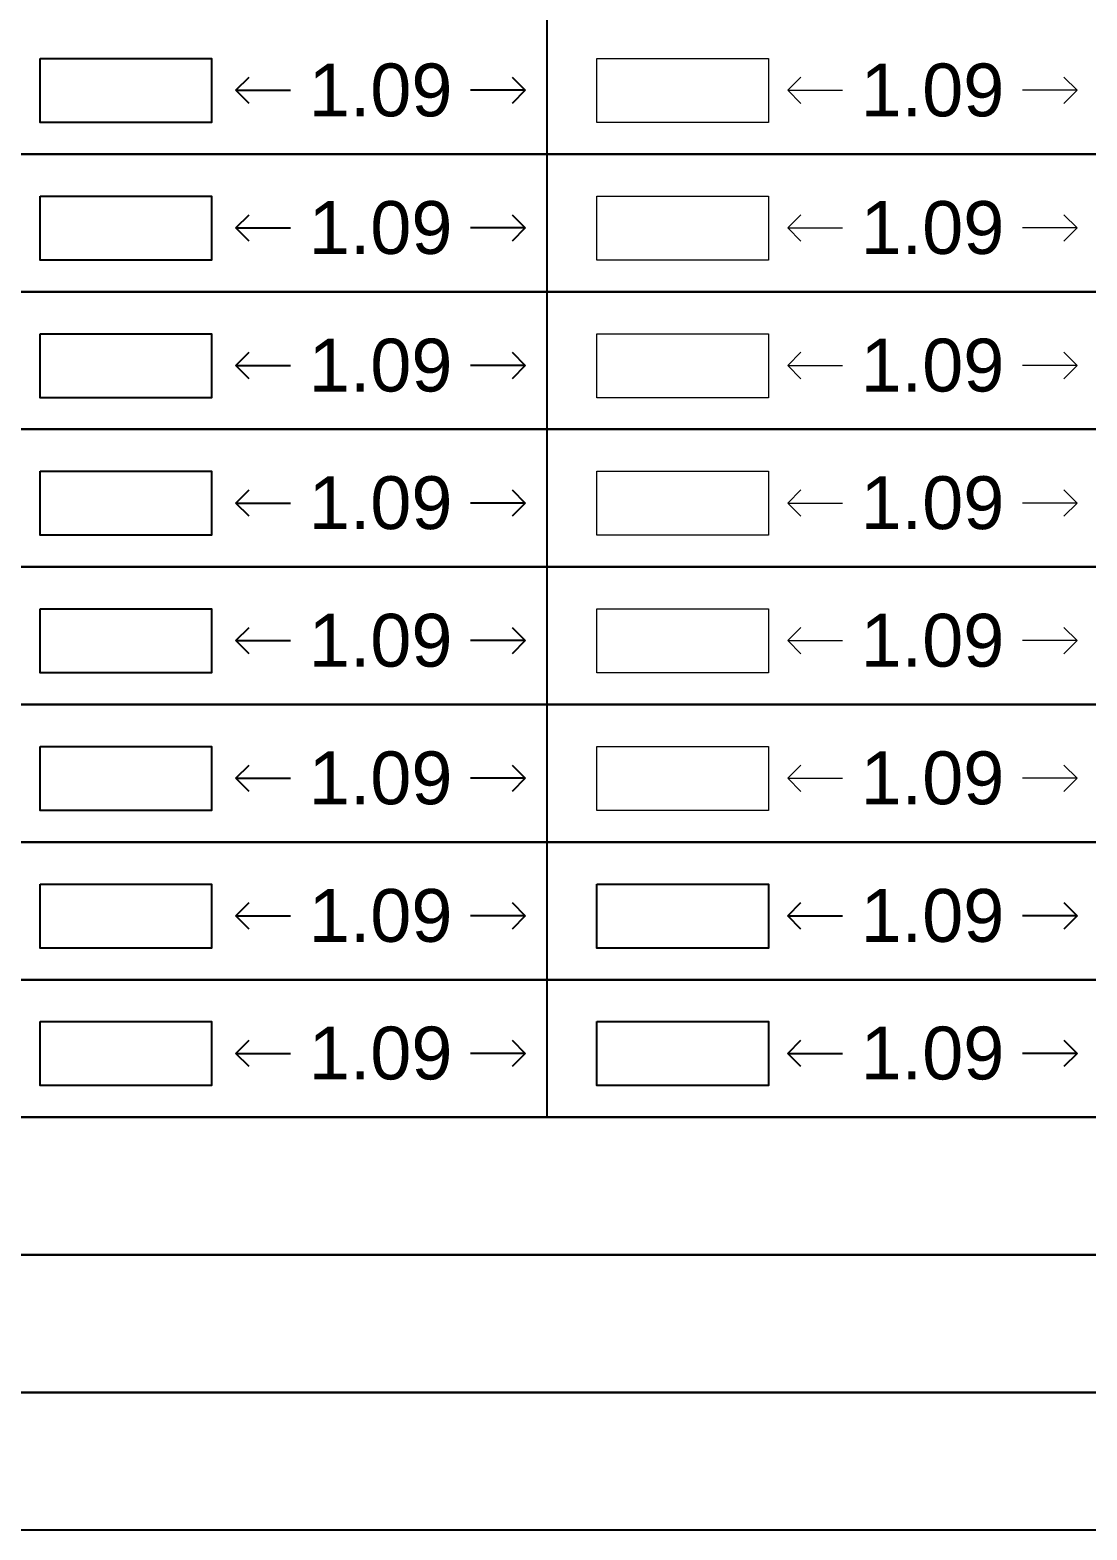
# Model space of a CAD drawing. Header units: millimetres. Extents: x -9481 to -9285, y 28728 to 28829.
# Drawn here: x -9455.48 to -9451.48, y 28745.74 to 28751.42 of the extents above; entities that cross this region are included whole.
import ezdxf

# ---------------------------------------------------------------- set-up
doc = ezdxf.new("R2010")
doc.units = ezdxf.units.MM
doc.header["$PDMODE"] = 34
doc.header["$PDSIZE"] = -15
doc.linetypes.add('CONTINULUS', pattern=[0])
doc.layers.add('BLK_1_FLR_1_REGULAR_ROOM_1', color=7, linetype='Continuous', plot=False)
for name, color, linetype in [('BLK_1_FLR_1_ROOM_1_MEZ_AREA_1', 11, 'Continuous'), ('BLK_1_FLR_1_ROOM_2_MEZ_AREA_1', 11, 'Continuous'), ('BLK_1_FLR_2_ROOM_1_MEZ_AREA_1', 11, 'Continuous'), ('BLK_1_FLR_2_ROOM_2_MEZ_AREA_1', 11, 'Continuous')]:
    doc.layers.add(name, color=color, linetype=linetype)
doc.layers.add('BLK_1_FLR_2_REGULAR_ROOM_1', color=7, linetype='Continuous', lineweight=0)
doc.layers.add('PLAN', color=7, linetype='Continuous', lineweight=40)
doc.styles.add('Arial', font='arial.ttf', dxfattribs={"height": 0.2})
doc.styles.add('style2', font='arial.ttf', dxfattribs={"height": 0.3})
doc.dimstyles.new('INT DIM', dxfattribs={"dimtxt": 0.3, "dimasz": 0.1, "dimexe": 0.18, "dimexo": 0.0625, "dimgap": 0.09, "dimtad": 0, "dimzin": 0, "dimdsep": 46, "dimtxsty": 'style2', "dimblk": 'OPEN90', "dimcen": 0.09, "dimse1": 1, "dimse2": 1, "dimclrd": 250, "dimclrt": 256, "dimadec": 0, "dimazin": 0, "dimtfac": 1, "dimtofl": 0, "dimtmove": 0, "dimatfit": 3, "dimfxl": 0.18, "dimtolj": 1, "dimtzin": 0, "dimlwd": -1, "dimarcsym": 0})

# ---------------------------------------------------------------- blocks, each defined once
blk = doc.blocks.new('_Open90')
at = {"layer": 'PLAN', "color": 0, "lineweight": -2}
for p, q in [((0, 0), (-1, 0)), ((-0.5, 0.5), (0, 0)), ((0, 0), (-0.5, -0.5))]:
    blk.add_line(p, q, dxfattribs=at)
blk = doc.blocks.new('*D185')
at = {"layer": 'BLK_1_FLR_1_REGULAR_ROOM_1', "color": 250, "transparency": 16777216}
for p, q in [((-9454.5973, 28751.1923), (-9454.4904, 28751.1923)), ((-9453.7023, 28751.1923), (-9453.8093, 28751.1923))]:
    blk.add_line(p, q, dxfattribs=at)
at = {"layer": 'Defpoints', "color": 0, "transparency": 16777216}
for p in [(-9454.6973, 28751.3124), (-9453.6023, 28751.3124), (-9453.6023, 28751.1923)]:
    blk.add_point(p, dxfattribs=at)
at = {"layer": 'BLK_1_FLR_1_REGULAR_ROOM_1', "color": 250, "transparency": 16777216, "xscale": 0.1, "yscale": 0.1, "zscale": 0.1, "rotation": 180}
blk.add_blockref('_Open90', (-9454.6973, 28751.1923), dxfattribs=at)
at = {"layer": 'BLK_1_FLR_1_REGULAR_ROOM_1', "color": 250, "transparency": 16777216, "xscale": 0.1, "yscale": 0.1, "zscale": 0.1}
blk.add_blockref('_Open90', (-9453.6023, 28751.1923), dxfattribs=at)
at = {"layer": 'BLK_1_FLR_1_REGULAR_ROOM_1', "transparency": 16777216, "insert": (-9454.1498, 28751.1923), "char_height": 0.2, "attachment_point": 5, "style": 'Arial', "bg_fill": 3, "box_fill_scale": 1.1, "bg_fill_color": 256, "bg_fill_true_color": 13158600, "bg_fill_transparency": 0}
blk.add_mtext('\\A1;1.09', dxfattribs=at)
blk = doc.blocks.new('*D186')
at = {"layer": 'BLK_1_FLR_2_REGULAR_ROOM_1', "color": 250, "transparency": 16777216}
for p, q in [((-9452.5093, 28751.1923), (-9452.4024, 28751.1923)), ((-9451.6143, 28751.1923), (-9451.7213, 28751.1923))]:
    blk.add_line(p, q, dxfattribs=at)
at = {"layer": 'Defpoints', "color": 0, "transparency": 16777216}
for p in [(-9452.6093, 28751.3124), (-9451.5143, 28751.3124), (-9451.5143, 28751.1923)]:
    blk.add_point(p, dxfattribs=at)
at = {"layer": 'BLK_1_FLR_2_REGULAR_ROOM_1', "color": 250, "transparency": 16777216, "xscale": 0.1, "yscale": 0.1, "zscale": 0.1, "rotation": 180}
blk.add_blockref('_Open90', (-9452.6093, 28751.1923), dxfattribs=at)
at = {"layer": 'BLK_1_FLR_2_REGULAR_ROOM_1', "color": 250, "transparency": 16777216, "xscale": 0.1, "yscale": 0.1, "zscale": 0.1}
blk.add_blockref('_Open90', (-9451.5143, 28751.1923), dxfattribs=at)
at = {"layer": 'BLK_1_FLR_2_REGULAR_ROOM_1', "transparency": 16777216, "insert": (-9452.0618, 28751.1923), "char_height": 0.2, "attachment_point": 5, "style": 'Arial', "bg_fill": 3, "box_fill_scale": 1.1, "bg_fill_color": 256, "bg_fill_true_color": 13158600, "bg_fill_transparency": 0}
blk.add_mtext('\\A1;1.09', dxfattribs=at)
blk = doc.blocks.new('*D192')
at = {"layer": 'BLK_1_FLR_1_REGULAR_ROOM_1', "color": 250, "transparency": 16777216}
for p, q in [((-9454.5973, 28750.6717), (-9454.4904, 28750.6717)), ((-9453.7023, 28750.6717), (-9453.8093, 28750.6717))]:
    blk.add_line(p, q, dxfattribs=at)
at = {"layer": 'Defpoints', "color": 0, "transparency": 16777216}
for p in [(-9454.6973, 28750.7918), (-9453.6023, 28750.7918), (-9453.6023, 28750.6717)]:
    blk.add_point(p, dxfattribs=at)
at = {"layer": 'BLK_1_FLR_1_REGULAR_ROOM_1', "color": 250, "transparency": 16777216, "xscale": 0.1, "yscale": 0.1, "zscale": 0.1, "rotation": 180}
blk.add_blockref('_Open90', (-9454.6973, 28750.6717), dxfattribs=at)
at = {"layer": 'BLK_1_FLR_1_REGULAR_ROOM_1', "color": 250, "transparency": 16777216, "xscale": 0.1, "yscale": 0.1, "zscale": 0.1}
blk.add_blockref('_Open90', (-9453.6023, 28750.6717), dxfattribs=at)
at = {"layer": 'BLK_1_FLR_1_REGULAR_ROOM_1', "transparency": 16777216, "insert": (-9454.1498, 28750.6717), "char_height": 0.2, "attachment_point": 5, "style": 'Arial', "bg_fill": 3, "box_fill_scale": 1.1, "bg_fill_color": 256, "bg_fill_true_color": 13158600, "bg_fill_transparency": 0}
blk.add_mtext('\\A1;1.09', dxfattribs=at)
blk = doc.blocks.new('*D193')
at = {"layer": 'BLK_1_FLR_2_REGULAR_ROOM_1', "color": 250, "transparency": 16777216}
for p, q in [((-9452.5093, 28750.6717), (-9452.4024, 28750.6717)), ((-9451.6143, 28750.6717), (-9451.7213, 28750.6717))]:
    blk.add_line(p, q, dxfattribs=at)
at = {"layer": 'Defpoints', "color": 0, "transparency": 16777216}
for p in [(-9452.6093, 28750.7918), (-9451.5143, 28750.7918), (-9451.5143, 28750.6717)]:
    blk.add_point(p, dxfattribs=at)
at = {"layer": 'BLK_1_FLR_2_REGULAR_ROOM_1', "color": 250, "transparency": 16777216, "xscale": 0.1, "yscale": 0.1, "zscale": 0.1, "rotation": 180}
blk.add_blockref('_Open90', (-9452.6093, 28750.6717), dxfattribs=at)
at = {"layer": 'BLK_1_FLR_2_REGULAR_ROOM_1', "color": 250, "transparency": 16777216, "xscale": 0.1, "yscale": 0.1, "zscale": 0.1}
blk.add_blockref('_Open90', (-9451.5143, 28750.6717), dxfattribs=at)
at = {"layer": 'BLK_1_FLR_2_REGULAR_ROOM_1', "transparency": 16777216, "insert": (-9452.0618, 28750.6717), "char_height": 0.2, "attachment_point": 5, "style": 'Arial', "bg_fill": 3, "box_fill_scale": 1.1, "bg_fill_color": 256, "bg_fill_true_color": 13158600, "bg_fill_transparency": 0}
blk.add_mtext('\\A1;1.09', dxfattribs=at)
blk = doc.blocks.new('*D199')
at = {"layer": 'BLK_1_FLR_1_REGULAR_ROOM_1', "color": 250, "transparency": 16777216}
for p, q in [((-9454.5973, 28750.1511), (-9454.4904, 28750.1511)), ((-9453.7023, 28750.1511), (-9453.8093, 28750.1511))]:
    blk.add_line(p, q, dxfattribs=at)
at = {"layer": 'Defpoints', "color": 0, "transparency": 16777216}
for p in [(-9454.6973, 28750.2711), (-9453.6023, 28750.2711), (-9453.6023, 28750.1511)]:
    blk.add_point(p, dxfattribs=at)
at = {"layer": 'BLK_1_FLR_1_REGULAR_ROOM_1', "color": 250, "transparency": 16777216, "xscale": 0.1, "yscale": 0.1, "zscale": 0.1, "rotation": 180}
blk.add_blockref('_Open90', (-9454.6973, 28750.1511), dxfattribs=at)
at = {"layer": 'BLK_1_FLR_1_REGULAR_ROOM_1', "color": 250, "transparency": 16777216, "xscale": 0.1, "yscale": 0.1, "zscale": 0.1}
blk.add_blockref('_Open90', (-9453.6023, 28750.1511), dxfattribs=at)
at = {"layer": 'BLK_1_FLR_1_REGULAR_ROOM_1', "transparency": 16777216, "insert": (-9454.1498, 28750.1511), "char_height": 0.2, "attachment_point": 5, "style": 'Arial', "bg_fill": 3, "box_fill_scale": 1.1, "bg_fill_color": 256, "bg_fill_true_color": 13158600, "bg_fill_transparency": 0}
blk.add_mtext('\\A1;1.09', dxfattribs=at)
blk = doc.blocks.new('*D200')
at = {"layer": 'BLK_1_FLR_2_REGULAR_ROOM_1', "color": 250, "transparency": 16777216}
for p, q in [((-9452.5093, 28750.1511), (-9452.4024, 28750.1511)), ((-9451.6143, 28750.1511), (-9451.7213, 28750.1511))]:
    blk.add_line(p, q, dxfattribs=at)
at = {"layer": 'Defpoints', "color": 0, "transparency": 16777216}
for p in [(-9452.6093, 28750.2711), (-9451.5143, 28750.2711), (-9451.5143, 28750.1511)]:
    blk.add_point(p, dxfattribs=at)
at = {"layer": 'BLK_1_FLR_2_REGULAR_ROOM_1', "color": 250, "transparency": 16777216, "xscale": 0.1, "yscale": 0.1, "zscale": 0.1, "rotation": 180}
blk.add_blockref('_Open90', (-9452.6093, 28750.1511), dxfattribs=at)
at = {"layer": 'BLK_1_FLR_2_REGULAR_ROOM_1', "color": 250, "transparency": 16777216, "xscale": 0.1, "yscale": 0.1, "zscale": 0.1}
blk.add_blockref('_Open90', (-9451.5143, 28750.1511), dxfattribs=at)
at = {"layer": 'BLK_1_FLR_2_REGULAR_ROOM_1', "transparency": 16777216, "insert": (-9452.0618, 28750.1511), "char_height": 0.2, "attachment_point": 5, "style": 'Arial', "bg_fill": 3, "box_fill_scale": 1.1, "bg_fill_color": 256, "bg_fill_true_color": 13158600, "bg_fill_transparency": 0}
blk.add_mtext('\\A1;1.09', dxfattribs=at)
blk = doc.blocks.new('*D206')
at = {"layer": 'BLK_1_FLR_1_REGULAR_ROOM_1', "color": 250, "transparency": 16777216}
for p, q in [((-9454.5973, 28749.6304), (-9454.4904, 28749.6304)), ((-9453.7023, 28749.6304), (-9453.8093, 28749.6304))]:
    blk.add_line(p, q, dxfattribs=at)
at = {"layer": 'Defpoints', "color": 0, "transparency": 16777216}
for p in [(-9454.6973, 28749.7505), (-9453.6023, 28749.7505), (-9453.6023, 28749.6304)]:
    blk.add_point(p, dxfattribs=at)
at = {"layer": 'BLK_1_FLR_1_REGULAR_ROOM_1', "color": 250, "transparency": 16777216, "xscale": 0.1, "yscale": 0.1, "zscale": 0.1, "rotation": 180}
blk.add_blockref('_Open90', (-9454.6973, 28749.6304), dxfattribs=at)
at = {"layer": 'BLK_1_FLR_1_REGULAR_ROOM_1', "color": 250, "transparency": 16777216, "xscale": 0.1, "yscale": 0.1, "zscale": 0.1}
blk.add_blockref('_Open90', (-9453.6023, 28749.6304), dxfattribs=at)
at = {"layer": 'BLK_1_FLR_1_REGULAR_ROOM_1', "transparency": 16777216, "insert": (-9454.1498, 28749.6304), "char_height": 0.2, "attachment_point": 5, "style": 'Arial', "bg_fill": 3, "box_fill_scale": 1.1, "bg_fill_color": 256, "bg_fill_true_color": 13158600, "bg_fill_transparency": 0}
blk.add_mtext('\\A1;1.09', dxfattribs=at)
blk = doc.blocks.new('*D207')
at = {"layer": 'BLK_1_FLR_2_REGULAR_ROOM_1', "color": 250, "transparency": 16777216}
for p, q in [((-9452.5093, 28749.6304), (-9452.4024, 28749.6304)), ((-9451.6143, 28749.6304), (-9451.7213, 28749.6304))]:
    blk.add_line(p, q, dxfattribs=at)
at = {"layer": 'Defpoints', "color": 0, "transparency": 16777216}
for p in [(-9452.6093, 28749.7505), (-9451.5143, 28749.7505), (-9451.5143, 28749.6304)]:
    blk.add_point(p, dxfattribs=at)
at = {"layer": 'BLK_1_FLR_2_REGULAR_ROOM_1', "color": 250, "transparency": 16777216, "xscale": 0.1, "yscale": 0.1, "zscale": 0.1, "rotation": 180}
blk.add_blockref('_Open90', (-9452.6093, 28749.6304), dxfattribs=at)
at = {"layer": 'BLK_1_FLR_2_REGULAR_ROOM_1', "color": 250, "transparency": 16777216, "xscale": 0.1, "yscale": 0.1, "zscale": 0.1}
blk.add_blockref('_Open90', (-9451.5143, 28749.6304), dxfattribs=at)
at = {"layer": 'BLK_1_FLR_2_REGULAR_ROOM_1', "transparency": 16777216, "insert": (-9452.0618, 28749.6304), "char_height": 0.2, "attachment_point": 5, "style": 'Arial', "bg_fill": 3, "box_fill_scale": 1.1, "bg_fill_color": 256, "bg_fill_true_color": 13158600, "bg_fill_transparency": 0}
blk.add_mtext('\\A1;1.09', dxfattribs=at)
blk = doc.blocks.new('*D220')
at = {"layer": 'BLK_1_FLR_1_REGULAR_ROOM_1', "color": 250, "transparency": 16777216}
for p, q in [((-9454.5973, 28749.1098), (-9454.4904, 28749.1098)), ((-9453.7023, 28749.1098), (-9453.8093, 28749.1098))]:
    blk.add_line(p, q, dxfattribs=at)
at = {"layer": 'Defpoints', "color": 0, "transparency": 16777216}
for p in [(-9454.6973, 28749.2298), (-9453.6023, 28749.2298), (-9453.6023, 28749.1098)]:
    blk.add_point(p, dxfattribs=at)
at = {"layer": 'BLK_1_FLR_1_REGULAR_ROOM_1', "color": 250, "transparency": 16777216, "xscale": 0.1, "yscale": 0.1, "zscale": 0.1, "rotation": 180}
blk.add_blockref('_Open90', (-9454.6973, 28749.1098), dxfattribs=at)
at = {"layer": 'BLK_1_FLR_1_REGULAR_ROOM_1', "color": 250, "transparency": 16777216, "xscale": 0.1, "yscale": 0.1, "zscale": 0.1}
blk.add_blockref('_Open90', (-9453.6023, 28749.1098), dxfattribs=at)
at = {"layer": 'BLK_1_FLR_1_REGULAR_ROOM_1', "transparency": 16777216, "insert": (-9454.1498, 28749.1098), "char_height": 0.2, "attachment_point": 5, "style": 'Arial', "bg_fill": 3, "box_fill_scale": 1.1, "bg_fill_color": 256, "bg_fill_true_color": 13158600, "bg_fill_transparency": 0}
blk.add_mtext('\\A1;1.09', dxfattribs=at)
blk = doc.blocks.new('*D221')
at = {"layer": 'BLK_1_FLR_2_REGULAR_ROOM_1', "color": 250, "transparency": 16777216}
for p, q in [((-9452.5093, 28749.1098), (-9452.4024, 28749.1098)), ((-9451.6143, 28749.1098), (-9451.7213, 28749.1098))]:
    blk.add_line(p, q, dxfattribs=at)
at = {"layer": 'Defpoints', "color": 0, "transparency": 16777216}
for p in [(-9452.6093, 28749.2298), (-9451.5143, 28749.2298), (-9451.5143, 28749.1098)]:
    blk.add_point(p, dxfattribs=at)
at = {"layer": 'BLK_1_FLR_2_REGULAR_ROOM_1', "color": 250, "transparency": 16777216, "xscale": 0.1, "yscale": 0.1, "zscale": 0.1, "rotation": 180}
blk.add_blockref('_Open90', (-9452.6093, 28749.1098), dxfattribs=at)
at = {"layer": 'BLK_1_FLR_2_REGULAR_ROOM_1', "color": 250, "transparency": 16777216, "xscale": 0.1, "yscale": 0.1, "zscale": 0.1}
blk.add_blockref('_Open90', (-9451.5143, 28749.1098), dxfattribs=at)
at = {"layer": 'BLK_1_FLR_2_REGULAR_ROOM_1', "transparency": 16777216, "insert": (-9452.0618, 28749.1098), "char_height": 0.2, "attachment_point": 5, "style": 'Arial', "bg_fill": 3, "box_fill_scale": 1.1, "bg_fill_color": 256, "bg_fill_true_color": 13158600, "bg_fill_transparency": 0}
blk.add_mtext('\\A1;1.09', dxfattribs=at)
blk = doc.blocks.new('*D213')
at = {"layer": 'BLK_1_FLR_1_REGULAR_ROOM_1', "color": 250, "transparency": 16777216}
for p, q in [((-9454.5973, 28748.5891), (-9454.4904, 28748.5891)), ((-9453.7023, 28748.5891), (-9453.8093, 28748.5891))]:
    blk.add_line(p, q, dxfattribs=at)
at = {"layer": 'Defpoints', "color": 0, "transparency": 16777216}
for p in [(-9454.6973, 28748.7092), (-9453.6023, 28748.7092), (-9453.6023, 28748.5891)]:
    blk.add_point(p, dxfattribs=at)
at = {"layer": 'BLK_1_FLR_1_REGULAR_ROOM_1', "color": 250, "transparency": 16777216, "xscale": 0.1, "yscale": 0.1, "zscale": 0.1, "rotation": 180}
blk.add_blockref('_Open90', (-9454.6973, 28748.5891), dxfattribs=at)
at = {"layer": 'BLK_1_FLR_1_REGULAR_ROOM_1', "color": 250, "transparency": 16777216, "xscale": 0.1, "yscale": 0.1, "zscale": 0.1}
blk.add_blockref('_Open90', (-9453.6023, 28748.5891), dxfattribs=at)
at = {"layer": 'BLK_1_FLR_1_REGULAR_ROOM_1', "transparency": 16777216, "insert": (-9454.1498, 28748.5891), "char_height": 0.2, "attachment_point": 5, "style": 'Arial', "bg_fill": 3, "box_fill_scale": 1.1, "bg_fill_color": 256, "bg_fill_true_color": 13158600, "bg_fill_transparency": 0}
blk.add_mtext('\\A1;1.09', dxfattribs=at)
blk = doc.blocks.new('*D214')
at = {"layer": 'BLK_1_FLR_2_REGULAR_ROOM_1', "color": 250, "transparency": 16777216}
for p, q in [((-9452.5093, 28748.5891), (-9452.4024, 28748.5891)), ((-9451.6143, 28748.5891), (-9451.7213, 28748.5891))]:
    blk.add_line(p, q, dxfattribs=at)
at = {"layer": 'Defpoints', "color": 0, "transparency": 16777216}
for p in [(-9452.6093, 28748.7092), (-9451.5143, 28748.7092), (-9451.5143, 28748.5891)]:
    blk.add_point(p, dxfattribs=at)
at = {"layer": 'BLK_1_FLR_2_REGULAR_ROOM_1', "color": 250, "transparency": 16777216, "xscale": 0.1, "yscale": 0.1, "zscale": 0.1, "rotation": 180}
blk.add_blockref('_Open90', (-9452.6093, 28748.5891), dxfattribs=at)
at = {"layer": 'BLK_1_FLR_2_REGULAR_ROOM_1', "color": 250, "transparency": 16777216, "xscale": 0.1, "yscale": 0.1, "zscale": 0.1}
blk.add_blockref('_Open90', (-9451.5143, 28748.5891), dxfattribs=at)
at = {"layer": 'BLK_1_FLR_2_REGULAR_ROOM_1', "transparency": 16777216, "insert": (-9452.0618, 28748.5891), "char_height": 0.2, "attachment_point": 5, "style": 'Arial', "bg_fill": 3, "box_fill_scale": 1.1, "bg_fill_color": 256, "bg_fill_true_color": 13158600, "bg_fill_transparency": 0}
blk.add_mtext('\\A1;1.09', dxfattribs=at)
blk = doc.blocks.new('*D269')
at = {"layer": 'BLK_1_FLR_1_ROOM_1_MEZ_AREA_1', "color": 250, "ltscale": 0.05, "transparency": 16777216}
for p, q in [((-9454.5973, 28748.0685), (-9454.4904, 28748.0685)), ((-9453.7023, 28748.0685), (-9453.8093, 28748.0685))]:
    blk.add_line(p, q, dxfattribs=at)
at = {"layer": 'Defpoints', "color": 0, "linetype": 'CONTINULUS', "ltscale": 0.05, "transparency": 16777216}
for p in [(-9454.6973, 28748.1885), (-9453.6023, 28748.1885), (-9453.6023, 28748.0685)]:
    blk.add_point(p, dxfattribs=at)
at = {"layer": 'BLK_1_FLR_1_ROOM_1_MEZ_AREA_1', "color": 250, "linetype": 'CONTINULUS', "ltscale": 0.05, "transparency": 16777216, "xscale": 0.1, "yscale": 0.1, "zscale": 0.1, "rotation": 180}
blk.add_blockref('_Open90', (-9454.6973, 28748.0685), dxfattribs=at)
at = {"layer": 'BLK_1_FLR_1_ROOM_1_MEZ_AREA_1', "color": 250, "linetype": 'CONTINULUS', "ltscale": 0.05, "transparency": 16777216, "xscale": 0.1, "yscale": 0.1, "zscale": 0.1}
blk.add_blockref('_Open90', (-9453.6023, 28748.0685), dxfattribs=at)
at = {"layer": 'BLK_1_FLR_1_ROOM_1_MEZ_AREA_1', "linetype": 'CONTINULUS', "ltscale": 0.05, "transparency": 16777216, "insert": (-9454.1498, 28748.0685), "char_height": 0.2, "attachment_point": 5, "style": 'Arial', "bg_fill": 3, "box_fill_scale": 1.1, "bg_fill_color": 256, "bg_fill_true_color": 13158600, "bg_fill_transparency": 0}
blk.add_mtext('\\A1;1.09', dxfattribs=at)
blk = doc.blocks.new('*D270')
at = {"layer": 'BLK_1_FLR_2_ROOM_1_MEZ_AREA_1', "color": 250, "ltscale": 0.05, "transparency": 16777216}
for p, q in [((-9452.5093, 28748.0685), (-9452.4024, 28748.0685)), ((-9451.6143, 28748.0685), (-9451.7213, 28748.0685))]:
    blk.add_line(p, q, dxfattribs=at)
at = {"layer": 'Defpoints', "color": 0, "linetype": 'CONTINULUS', "ltscale": 0.05, "transparency": 16777216}
for p in [(-9452.6093, 28748.1885), (-9451.5143, 28748.1885), (-9451.5143, 28748.0685)]:
    blk.add_point(p, dxfattribs=at)
at = {"layer": 'BLK_1_FLR_2_ROOM_1_MEZ_AREA_1', "color": 250, "linetype": 'CONTINULUS', "ltscale": 0.05, "transparency": 16777216, "xscale": 0.1, "yscale": 0.1, "zscale": 0.1, "rotation": 180}
blk.add_blockref('_Open90', (-9452.6093, 28748.0685), dxfattribs=at)
at = {"layer": 'BLK_1_FLR_2_ROOM_1_MEZ_AREA_1', "color": 250, "linetype": 'CONTINULUS', "ltscale": 0.05, "transparency": 16777216, "xscale": 0.1, "yscale": 0.1, "zscale": 0.1}
blk.add_blockref('_Open90', (-9451.5143, 28748.0685), dxfattribs=at)
at = {"layer": 'BLK_1_FLR_2_ROOM_1_MEZ_AREA_1', "linetype": 'CONTINULUS', "ltscale": 0.05, "transparency": 16777216, "insert": (-9452.0618, 28748.0685), "char_height": 0.2, "attachment_point": 5, "style": 'Arial', "bg_fill": 3, "box_fill_scale": 1.1, "bg_fill_color": 256, "bg_fill_true_color": 13158600, "bg_fill_transparency": 0}
blk.add_mtext('\\A1;1.09', dxfattribs=at)
blk = doc.blocks.new('*D276')
at = {"layer": 'BLK_1_FLR_1_ROOM_2_MEZ_AREA_1', "color": 250, "ltscale": 0.05, "transparency": 16777216}
for p, q in [((-9454.5973, 28747.5478), (-9454.4904, 28747.5478)), ((-9453.7023, 28747.5478), (-9453.8093, 28747.5478))]:
    blk.add_line(p, q, dxfattribs=at)
at = {"layer": 'Defpoints', "color": 0, "linetype": 'CONTINULUS', "ltscale": 0.05, "transparency": 16777216}
for p in [(-9454.6973, 28747.6679), (-9453.6023, 28747.6679), (-9453.6023, 28747.5478)]:
    blk.add_point(p, dxfattribs=at)
at = {"layer": 'BLK_1_FLR_1_ROOM_2_MEZ_AREA_1', "color": 250, "linetype": 'CONTINULUS', "ltscale": 0.05, "transparency": 16777216, "xscale": 0.1, "yscale": 0.1, "zscale": 0.1, "rotation": 180}
blk.add_blockref('_Open90', (-9454.6973, 28747.5478), dxfattribs=at)
at = {"layer": 'BLK_1_FLR_1_ROOM_2_MEZ_AREA_1', "color": 250, "linetype": 'CONTINULUS', "ltscale": 0.05, "transparency": 16777216, "xscale": 0.1, "yscale": 0.1, "zscale": 0.1}
blk.add_blockref('_Open90', (-9453.6023, 28747.5478), dxfattribs=at)
at = {"layer": 'BLK_1_FLR_1_ROOM_2_MEZ_AREA_1', "linetype": 'CONTINULUS', "ltscale": 0.05, "transparency": 16777216, "insert": (-9454.1498, 28747.5478), "char_height": 0.2, "attachment_point": 5, "style": 'Arial', "bg_fill": 3, "box_fill_scale": 1.1, "bg_fill_color": 256, "bg_fill_true_color": 13158600, "bg_fill_transparency": 0}
blk.add_mtext('\\A1;1.09', dxfattribs=at)
blk = doc.blocks.new('*D277')
at = {"layer": 'BLK_1_FLR_2_ROOM_2_MEZ_AREA_1', "color": 250, "ltscale": 0.05, "transparency": 16777216}
for p, q in [((-9452.5093, 28747.5478), (-9452.4024, 28747.5478)), ((-9451.6143, 28747.5478), (-9451.7213, 28747.5478))]:
    blk.add_line(p, q, dxfattribs=at)
at = {"layer": 'Defpoints', "color": 0, "linetype": 'CONTINULUS', "ltscale": 0.05, "transparency": 16777216}
for p in [(-9452.6093, 28747.6679), (-9451.5143, 28747.6679), (-9451.5143, 28747.5478)]:
    blk.add_point(p, dxfattribs=at)
at = {"layer": 'BLK_1_FLR_2_ROOM_2_MEZ_AREA_1', "color": 250, "linetype": 'CONTINULUS', "ltscale": 0.05, "transparency": 16777216, "xscale": 0.1, "yscale": 0.1, "zscale": 0.1, "rotation": 180}
blk.add_blockref('_Open90', (-9452.6093, 28747.5478), dxfattribs=at)
at = {"layer": 'BLK_1_FLR_2_ROOM_2_MEZ_AREA_1', "color": 250, "linetype": 'CONTINULUS', "ltscale": 0.05, "transparency": 16777216, "xscale": 0.1, "yscale": 0.1, "zscale": 0.1}
blk.add_blockref('_Open90', (-9451.5143, 28747.5478), dxfattribs=at)
at = {"layer": 'BLK_1_FLR_2_ROOM_2_MEZ_AREA_1', "linetype": 'CONTINULUS', "ltscale": 0.05, "transparency": 16777216, "insert": (-9452.0618, 28747.5478), "char_height": 0.2, "attachment_point": 5, "style": 'Arial', "bg_fill": 3, "box_fill_scale": 1.1, "bg_fill_color": 256, "bg_fill_true_color": 13158600, "bg_fill_transparency": 0}
blk.add_mtext('\\A1;1.09', dxfattribs=at)

msp = doc.modelspace()

# ---------------------------------------------------------------- linework, layer by layer
for p, q in [((-9453.5208, 28751.4713), (-9453.5208, 28750.9507)), ((-9453.5208, 28750.9507), (-9453.5208, 28750.43)), ((-9453.5208, 28750.43), (-9453.5208, 28749.9094)), ((-9453.5208, 28749.9094), (-9453.5208, 28749.3887)), ((-9453.5208, 28749.3887), (-9453.5208, 28748.8681)), ((-9453.5208, 28748.8681), (-9453.5208, 28748.3474)), ((-9453.5208, 28748.3474), (-9453.5208, 28747.8268)), ((-9453.5208, 28747.8268), (-9453.5208, 28747.3062))]:
    msp.add_line(p, q)
for points in [[(-9461.7318, 28751.4713), (-9442.23, 28751.4713), (-9442.23, 28750.9507), (-9461.7318, 28750.9507)], [(-9461.7318, 28750.9507), (-9442.23, 28750.9507), (-9442.23, 28750.43), (-9461.7318, 28750.43)], [(-9461.7318, 28750.43), (-9442.23, 28750.43), (-9442.23, 28749.9094), (-9461.7318, 28749.9094)], [(-9461.7318, 28749.9094), (-9442.23, 28749.9094), (-9442.23, 28749.3887), (-9481.2579, 28749.3887), (-9481.2579, 28749.9094), (-9481.2579, 28749.9094)], [(-9481.2579, 28746.7855), (-9481.2579, 28747.3062), (-9442.23, 28747.3062), (-9442.23, 28746.7855), (-9457.8622, 28746.7855)], [(-9470.8642, 28746.7855), (-9442.23, 28746.7855), (-9442.23, 28746.2649), (-9457.8622, 28746.2649)], [(-9461.7318, 28746.2649), (-9442.23, 28746.2649), (-9442.23, 28745.7442), (-9481.2579, 28745.7442), (-9481.2579, 28746.2649)]]:
    msp.add_lwpolyline(points)
at = {"layer": 'BLK_1_FLR_1_REGULAR_ROOM_1', "color": 36}
msp.add_lwpolyline([(-9455.4381, 28751.3124), (-9454.7889, 28751.3124), (-9454.7889, 28751.0703), (-9455.4381, 28751.0703)], close=True, dxfattribs=at)
at = {"layer": 'BLK_1_FLR_1_REGULAR_ROOM_1', "color": 37}
msp.add_lwpolyline([(-9455.4381, 28750.7918), (-9454.7889, 28750.7918), (-9454.7889, 28750.5496), (-9455.4381, 28750.5496)], close=True, dxfattribs=at)
at = {"layer": 'BLK_1_FLR_1_REGULAR_ROOM_1', "color": 38}
for points in [[(-9455.4381, 28750.2711), (-9454.7889, 28750.2711), (-9454.7889, 28750.029), (-9455.4381, 28750.029)], [(-9455.4381, 28749.2298), (-9454.7889, 28749.2298), (-9454.7889, 28748.9877), (-9455.4381, 28748.9877)]]:
    msp.add_lwpolyline(points, close=True, dxfattribs=at)
at = {"layer": 'BLK_1_FLR_1_REGULAR_ROOM_1', "color": 39}
for points in [[(-9455.4381, 28749.7505), (-9454.7889, 28749.7505), (-9454.7889, 28749.5083), (-9455.4381, 28749.5083)], [(-9455.4381, 28748.7092), (-9454.7889, 28748.7092), (-9454.7889, 28748.467), (-9455.4381, 28748.467)]]:
    msp.add_lwpolyline(points, close=True, dxfattribs=at)
at = {"layer": 'BLK_1_FLR_1_ROOM_1_MEZ_AREA_1', "color": 11, "linetype": 'CONTINULUS', "ltscale": 0.05}
msp.add_lwpolyline([(-9455.4381, 28748.1885), (-9454.7889, 28748.1885), (-9454.7889, 28747.9464), (-9455.4381, 28747.9464)], close=True, dxfattribs=at)
at = {"layer": 'BLK_1_FLR_1_ROOM_2_MEZ_AREA_1', "color": 11, "linetype": 'CONTINULUS', "ltscale": 0.05}
msp.add_lwpolyline([(-9455.4381, 28747.6679), (-9454.7889, 28747.6679), (-9454.7889, 28747.4257), (-9455.4381, 28747.4257)], close=True, dxfattribs=at)
at = {"layer": 'BLK_1_FLR_2_REGULAR_ROOM_1', "color": 36}
msp.add_lwpolyline([(-9453.3316, 28751.3124), (-9452.6824, 28751.3124), (-9452.6824, 28751.0703), (-9453.3316, 28751.0703)], close=True, dxfattribs=at)
at = {"layer": 'BLK_1_FLR_2_REGULAR_ROOM_1', "color": 37}
msp.add_lwpolyline([(-9453.3316, 28750.7918), (-9452.6824, 28750.7918), (-9452.6824, 28750.5496), (-9453.3316, 28750.5496)], close=True, dxfattribs=at)
at = {"layer": 'BLK_1_FLR_2_REGULAR_ROOM_1', "color": 38}
for points in [[(-9453.3316, 28750.2711), (-9452.6824, 28750.2711), (-9452.6824, 28750.029), (-9453.3316, 28750.029)], [(-9453.3316, 28749.2298), (-9452.6824, 28749.2298), (-9452.6824, 28748.9877), (-9453.3316, 28748.9877)]]:
    msp.add_lwpolyline(points, close=True, dxfattribs=at)
at = {"layer": 'BLK_1_FLR_2_REGULAR_ROOM_1', "color": 39}
for points in [[(-9453.3316, 28749.7505), (-9452.6824, 28749.7505), (-9452.6824, 28749.5083), (-9453.3316, 28749.5083)], [(-9453.3316, 28748.7092), (-9452.6824, 28748.7092), (-9452.6824, 28748.467), (-9453.3316, 28748.467)]]:
    msp.add_lwpolyline(points, close=True, dxfattribs=at)
at = {"layer": 'BLK_1_FLR_2_ROOM_1_MEZ_AREA_1', "color": 11, "linetype": 'CONTINULUS', "ltscale": 0.05}
msp.add_lwpolyline([(-9453.3316, 28748.1885), (-9452.6824, 28748.1885), (-9452.6824, 28747.9464), (-9453.3316, 28747.9464)], close=True, dxfattribs=at)
at = {"layer": 'BLK_1_FLR_2_ROOM_2_MEZ_AREA_1', "color": 11, "linetype": 'CONTINULUS', "ltscale": 0.05}
msp.add_lwpolyline([(-9453.3316, 28747.6679), (-9452.6824, 28747.6679), (-9452.6824, 28747.4257), (-9453.3316, 28747.4257)], close=True, dxfattribs=at)

# ---------------------------------------------------------------- dimensions: what is measured, and where the dimension line sits
at = {"layer": 'BLK_1_FLR_1_REGULAR_ROOM_1', "color": 38}
dim = msp.add_linear_dim(base=(-9453.60233, 28749.10976), p1=(-9454.69731, 28749.22984), p2=(-9453.60233, 28749.22984), dimstyle='INT DIM', override={"dimtxt": 0.2, "dimtxsty": 'Arial', "dimfxl": 0.125, "dimtfill": 1, "dimtfillclr": 7, "dimarcsym": 1}, dxfattribs=at)
dim.commit()
dim.dimension.update_dxf_attribs({"geometry": '*D220', "text_midpoint": (-9454.14982, 28749.10976)})
at = {"layer": 'BLK_1_FLR_1_REGULAR_ROOM_1', "color": 39}
dim = msp.add_linear_dim(base=(-9453.60233, 28748.58911), p1=(-9454.69731, 28748.70919), p2=(-9453.60233, 28748.70919), dimstyle='INT DIM', override={"dimtxt": 0.2, "dimtxsty": 'Arial', "dimfxl": 0.125, "dimtfill": 1, "dimtfillclr": 7, "dimarcsym": 1}, dxfattribs=at)
dim.commit()
dim.dimension.update_dxf_attribs({"geometry": '*D213', "text_midpoint": (-9454.14982, 28748.58911)})
at = {"layer": 'BLK_1_FLR_1_ROOM_1_MEZ_AREA_1', "color": 11, "linetype": 'CONTINULUS', "ltscale": 0.05}
dim = msp.add_linear_dim(base=(-9453.60233, 28748.06847), p1=(-9454.69731, 28748.18854), p2=(-9453.60233, 28748.18854), dimstyle='INT DIM', override={"dimtxt": 0.2, "dimtxsty": 'Arial', "dimfxl": 0.125, "dimtfill": 1, "dimtfillclr": 7, "dimarcsym": 1}, dxfattribs=at)
dim.commit()
dim.dimension.update_dxf_attribs({"geometry": '*D269', "text_midpoint": (-9454.14982, 28748.06847)})
at = {"layer": 'BLK_1_FLR_1_ROOM_2_MEZ_AREA_1', "color": 11, "linetype": 'CONTINULUS', "ltscale": 0.05}
dim = msp.add_linear_dim(base=(-9453.60233, 28747.54782), p1=(-9454.69731, 28747.6679), p2=(-9453.60233, 28747.6679), dimstyle='INT DIM', override={"dimtxt": 0.2, "dimtxsty": 'Arial', "dimfxl": 0.125, "dimtfill": 1, "dimtfillclr": 7, "dimarcsym": 1}, dxfattribs=at)
dim.commit()
dim.dimension.update_dxf_attribs({"geometry": '*D276', "text_midpoint": (-9454.14982, 28747.54782)})
at = {"layer": 'BLK_1_FLR_2_REGULAR_ROOM_1', "color": 38}
dim = msp.add_linear_dim(base=(-9451.51435, 28749.10976), p1=(-9452.60932, 28749.22984), p2=(-9451.51435, 28749.22984), dimstyle='INT DIM', override={"dimtxt": 0.2, "dimtxsty": 'Arial', "dimfxl": 0.125, "dimtfill": 1, "dimtfillclr": 7, "dimarcsym": 1}, dxfattribs=at)
dim.commit()
dim.dimension.update_dxf_attribs({"geometry": '*D221', "text_midpoint": (-9452.06184, 28749.10976)})
at = {"layer": 'BLK_1_FLR_2_REGULAR_ROOM_1', "color": 39}
dim = msp.add_linear_dim(base=(-9451.51435, 28748.58911), p1=(-9452.60932, 28748.70919), p2=(-9451.51435, 28748.70919), dimstyle='INT DIM', override={"dimtxt": 0.2, "dimtxsty": 'Arial', "dimfxl": 0.125, "dimtfill": 1, "dimtfillclr": 7, "dimarcsym": 1}, dxfattribs=at)
dim.commit()
dim.dimension.update_dxf_attribs({"geometry": '*D214', "text_midpoint": (-9452.06184, 28748.58911)})
at = {"layer": 'BLK_1_FLR_2_ROOM_1_MEZ_AREA_1', "color": 11, "linetype": 'CONTINULUS', "ltscale": 0.05}
dim = msp.add_linear_dim(base=(-9451.51435, 28748.06847), p1=(-9452.60932, 28748.18854), p2=(-9451.51435, 28748.18854), dimstyle='INT DIM', override={"dimtxt": 0.2, "dimtxsty": 'Arial', "dimfxl": 0.125, "dimtfill": 1, "dimtfillclr": 7, "dimarcsym": 1}, dxfattribs=at)
dim.commit()
dim.dimension.update_dxf_attribs({"geometry": '*D270', "text_midpoint": (-9452.06184, 28748.06847)})
at = {"layer": 'BLK_1_FLR_2_ROOM_2_MEZ_AREA_1', "color": 11, "linetype": 'CONTINULUS', "ltscale": 0.05}
dim = msp.add_linear_dim(base=(-9451.51435, 28747.54782), p1=(-9452.60932, 28747.6679), p2=(-9451.51435, 28747.6679), dimstyle='INT DIM', override={"dimtxt": 0.2, "dimtxsty": 'Arial', "dimfxl": 0.125, "dimtfill": 1, "dimtfillclr": 7, "dimarcsym": 1}, dxfattribs=at)
dim.commit()
dim.dimension.update_dxf_attribs({"geometry": '*D277', "text_midpoint": (-9452.06184, 28747.54782)})

# ---------------------------------------------------------------- next in the draw order: linework, layer by layer
for points in [[(-9481.2579, 28749.3887), (-9442.23, 28749.3887), (-9442.23, 28748.8681), (-9481.2579, 28748.8681), (-9481.2579, 28749.3887)], [(-9481.2579, 28748.8681), (-9442.23, 28748.8681), (-9442.23, 28748.3474), (-9481.2579, 28748.3474), (-9481.2579, 28748.8681)]]:
    msp.add_lwpolyline(points, close=True)
for points in [[(-9481.2579, 28747.8268), (-9481.2579, 28748.3474), (-9442.23, 28748.3474), (-9442.23, 28747.8268), (-9457.8622, 28747.8268)], [(-9457.8622, 28747.8268), (-9442.23, 28747.8268), (-9442.23, 28747.3062), (-9481.2579, 28747.3062), (-9481.2579, 28747.8268)]]:
    msp.add_lwpolyline(points)

# ---------------------------------------------------------------- next in the draw order: dimensions: what is measured, and where the dimension line sits
at = {"layer": 'BLK_1_FLR_1_REGULAR_ROOM_1', "color": 36}
dim = msp.add_linear_dim(base=(-9453.60233, 28751.19235), p1=(-9454.69731, 28751.31242), p2=(-9453.60233, 28751.31242), dimstyle='INT DIM', override={"dimtxt": 0.2, "dimtxsty": 'Arial', "dimfxl": 0.125, "dimtfill": 1, "dimtfillclr": 7, "dimarcsym": 1}, dxfattribs=at)
dim.commit()
dim.dimension.update_dxf_attribs({"geometry": '*D185', "text_midpoint": (-9454.14982, 28751.19235)})
at = {"layer": 'BLK_1_FLR_1_REGULAR_ROOM_1', "color": 37}
dim = msp.add_linear_dim(base=(-9453.60233, 28750.6717), p1=(-9454.69731, 28750.79178), p2=(-9453.60233, 28750.79178), dimstyle='INT DIM', override={"dimtxt": 0.2, "dimtxsty": 'Arial', "dimfxl": 0.125, "dimtfill": 1, "dimtfillclr": 7, "dimarcsym": 1}, dxfattribs=at)
dim.commit()
dim.dimension.update_dxf_attribs({"geometry": '*D192', "text_midpoint": (-9454.14982, 28750.6717)})
at = {"layer": 'BLK_1_FLR_1_REGULAR_ROOM_1', "color": 38}
dim = msp.add_linear_dim(base=(-9453.60233, 28750.15105), p1=(-9454.69731, 28750.27113), p2=(-9453.60233, 28750.27113), dimstyle='INT DIM', override={"dimtxt": 0.2, "dimtxsty": 'Arial', "dimfxl": 0.125, "dimtfill": 1, "dimtfillclr": 7, "dimarcsym": 1}, dxfattribs=at)
dim.commit()
dim.dimension.update_dxf_attribs({"geometry": '*D199', "text_midpoint": (-9454.14982, 28750.15105)})
at = {"layer": 'BLK_1_FLR_1_REGULAR_ROOM_1', "color": 39}
dim = msp.add_linear_dim(base=(-9453.60233, 28749.63041), p1=(-9454.69731, 28749.75048), p2=(-9453.60233, 28749.75048), dimstyle='INT DIM', override={"dimtxt": 0.2, "dimtxsty": 'Arial', "dimfxl": 0.125, "dimtfill": 1, "dimtfillclr": 7, "dimarcsym": 1}, dxfattribs=at)
dim.commit()
dim.dimension.update_dxf_attribs({"geometry": '*D206', "text_midpoint": (-9454.14982, 28749.63041)})
at = {"layer": 'BLK_1_FLR_2_REGULAR_ROOM_1', "color": 36}
dim = msp.add_linear_dim(base=(-9451.51435, 28751.19235), p1=(-9452.60932, 28751.31242), p2=(-9451.51435, 28751.31242), dimstyle='INT DIM', override={"dimtxt": 0.2, "dimtxsty": 'Arial', "dimfxl": 0.125, "dimtfill": 1, "dimtfillclr": 7, "dimarcsym": 1}, dxfattribs=at)
dim.commit()
dim.dimension.update_dxf_attribs({"geometry": '*D186', "text_midpoint": (-9452.06184, 28751.19235)})
at = {"layer": 'BLK_1_FLR_2_REGULAR_ROOM_1', "color": 37}
dim = msp.add_linear_dim(base=(-9451.51435, 28750.6717), p1=(-9452.60932, 28750.79178), p2=(-9451.51435, 28750.79178), dimstyle='INT DIM', override={"dimtxt": 0.2, "dimtxsty": 'Arial', "dimfxl": 0.125, "dimtfill": 1, "dimtfillclr": 7, "dimarcsym": 1}, dxfattribs=at)
dim.commit()
dim.dimension.update_dxf_attribs({"geometry": '*D193', "text_midpoint": (-9452.06184, 28750.6717)})
at = {"layer": 'BLK_1_FLR_2_REGULAR_ROOM_1', "color": 38}
dim = msp.add_linear_dim(base=(-9451.51435, 28750.15105), p1=(-9452.60932, 28750.27113), p2=(-9451.51435, 28750.27113), dimstyle='INT DIM', override={"dimtxt": 0.2, "dimtxsty": 'Arial', "dimfxl": 0.125, "dimtfill": 1, "dimtfillclr": 7, "dimarcsym": 1}, dxfattribs=at)
dim.commit()
dim.dimension.update_dxf_attribs({"geometry": '*D200', "text_midpoint": (-9452.06184, 28750.15105)})
at = {"layer": 'BLK_1_FLR_2_REGULAR_ROOM_1', "color": 39}
dim = msp.add_linear_dim(base=(-9451.51435, 28749.63041), p1=(-9452.60932, 28749.75048), p2=(-9451.51435, 28749.75048), dimstyle='INT DIM', override={"dimtxt": 0.2, "dimtxsty": 'Arial', "dimfxl": 0.125, "dimtfill": 1, "dimtfillclr": 7, "dimarcsym": 1}, dxfattribs=at)
dim.commit()
dim.dimension.update_dxf_attribs({"geometry": '*D207', "text_midpoint": (-9452.06184, 28749.63041)})

doc.saveas('drawing.dxf')
